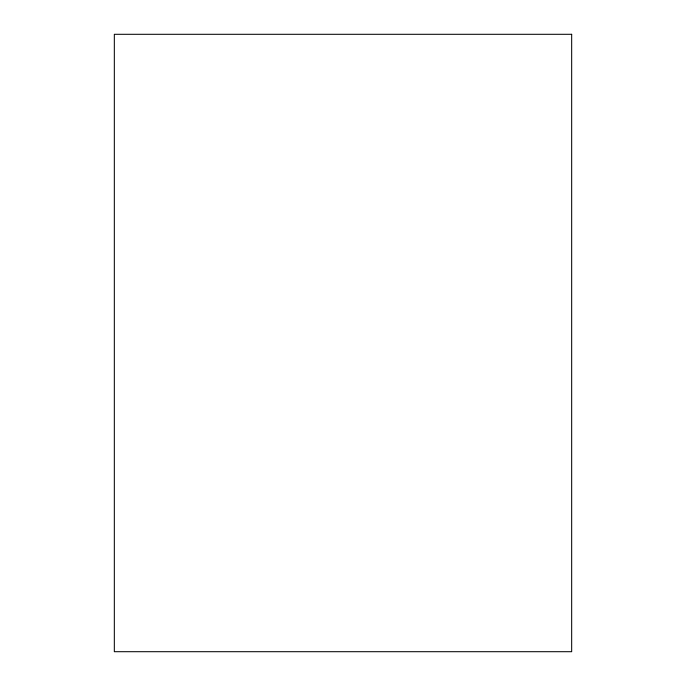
<?xml version="1.0" encoding="UTF-8"?>
<svg xmlns="http://www.w3.org/2000/svg" width="686" height="686" viewBox="0 0 686 686"><rect width="100%" height="100%" fill="white"/><g stroke="black" fill="none" stroke-linecap="round" stroke-linejoin="round"><path stroke-width="1.03" d="M571.67 34.3L114.33 34.3L114.33 651.7L571.67 651.7L571.67 34.3"/></g></svg>
